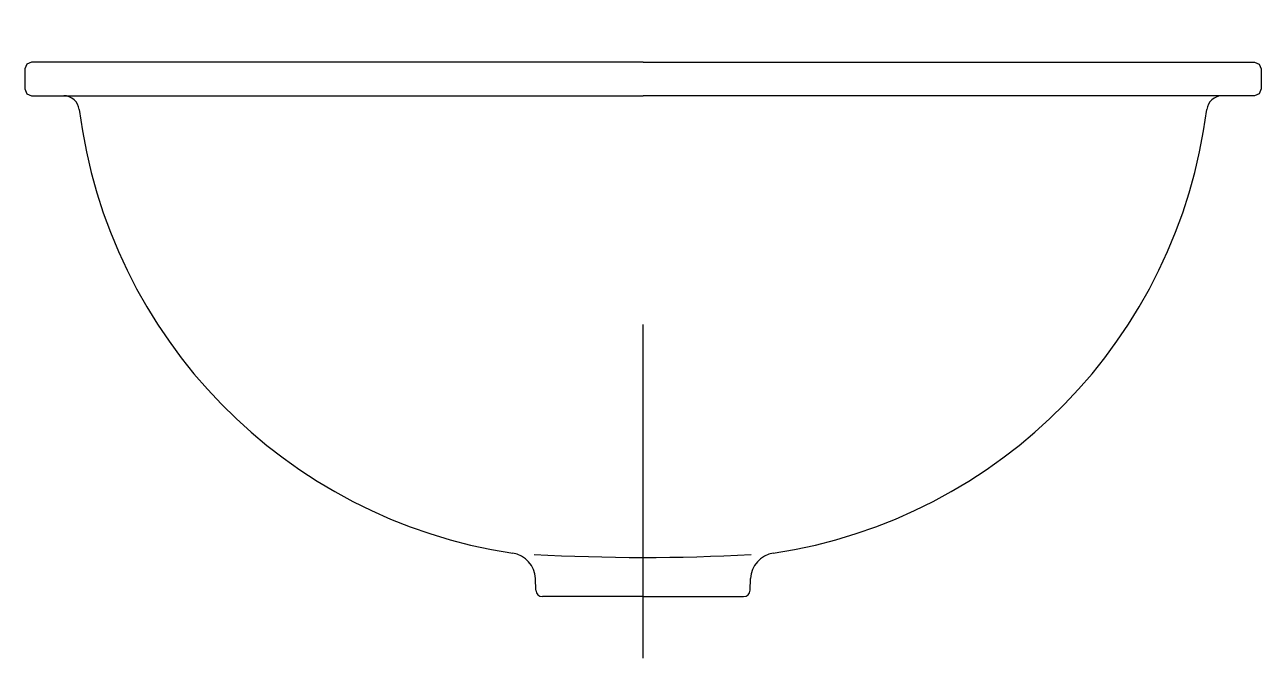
# Model space of a CAD drawing. Extents: x -1021.119 to -1020.749, y 896.972 to 897.162.
import ezdxf

# ---------------------------------------------------------------- set-up
doc = ezdxf.new("R2010")
doc.units = 0
doc.header["$LTSCALE"] = 0.2
doc.header["$MEASUREMENT"] = 0
doc.linetypes.add('AXES', pattern=[0.5400000065565109, 0.300000011920929, -0.07999999821186066, 0.07999999821186066, -0.07999999821186066])
doc.linetypes.add('CONTINU', pattern=[0])
doc.layers.get('0').update_dxf_attribs({"linetype": 'CONTINUOUS'})
doc.layers.add('DECA_EIXOS', color=5, linetype='AXES')

msp = doc.modelspace()

# ---------------------------------------------------------------- linework, layer by layer
at = {"linetype": 'CONTINUOUS'}
for p, q in [((-1021.118229225018, 897.1502842020892), (-1021.118815080039, 897.1488700579371)), ((-1021.116815034901, 897.1508699463848), (-1021.118229225018, 897.1502842020892)), ((-1020.933815070366, 897.1508699463849), (-1021.116815034901, 897.1508699463848)), ((-1020.933815070366, 897.1508699463849), (-1020.750815105832, 897.1508699463853)), ((-1020.750815105832, 897.1508699463853), (-1020.749400915714, 897.1502842020898)), ((-1020.749400915714, 897.1502842020898), (-1020.748815060694, 897.1488700579376)), ((-1021.118815080039, 897.1488700579371), (-1021.118815057539, 897.1458699543067)), ((-1020.748815060694, 897.1488700579376), (-1020.748815083194, 897.1458699543073)), ((-1021.118815057539, 897.1458699543067), (-1021.118815035038, 897.1428698507755)), ((-1021.118815035038, 897.1428698507755), (-1021.118229198472, 897.1414557287017)), ((-1020.748815105694, 897.142869850776), (-1020.749400942261, 897.1414557287022)), ((-1020.748815083194, 897.1458699543073), (-1020.748815105694, 897.142869850776)), ((-1021.118229198472, 897.1414557287017), (-1021.116815034901, 897.140869992313)), ((-1021.116815034901, 897.140869992313), (-1020.933815070366, 897.1408699698123)), ((-1021.107164426611, 897.1408699484974), (-1020.933815070366, 897.1408699698122)), ((-1020.750815105832, 897.1408699923136), (-1020.933815070366, 897.1408699698123)), ((-1020.760465714122, 897.140869948498), (-1020.933815070366, 897.1408699698122)), ((-1020.749400942261, 897.1414557287022), (-1020.750815105832, 897.1408699923136)), ((-1020.965882564131, 896.9928002052949), (-1020.966002808852, 896.9962446436251)), ((-1020.901747576602, 896.992800205295), (-1020.90162733188, 896.9962446436252)), ((-1020.933815070366, 896.9908699388598), (-1020.963883736611, 896.9908699388596)), ((-1020.933815070366, 896.9908699388598), (-1020.903746404121, 896.9908699388598))]:
    msp.add_line(p, q, dxfattribs=at)
at = {"linetype": 'CONTINU'}
msp.add_lwpolyline([(-1020.966351844368, 897.0035042974179, 0.02769203296889862), (-1020.901480431948, 897.0034930937358)], format="xyb", dxfattribs=at)
at = {"linetype": 'CONTINUOUS'}
for centre, radius, start, end in [((-1021.107194795082, 897.1361371462451), 0.004732899682310572, 6.980875982970558, 89.63236128325602), ((-1020.760435345651, 897.1361371462458), 0.004732899682296755, 90.36763871675282, 173.0191240183955), ((-1020.949956749185, 897.1559127188114), 0.1537438639962073, 187.1741307752913, 261.4518792476547), ((-1020.917673391548, 897.1559127188114), 0.1537438639961794, 278.548120752561, 352.8258692249242), ((-1020.973997949217, 896.995965534715), 0.008000010702689096, 1.999373397941426, 81.45484417189934), ((-1020.893632191515, 896.9959655347152), 0.008000010702798748, 98.54515582902683, 178.0006266029007), ((-1020.963883736597, 896.9928699840036), 0.002000045143972784, 181.9993733846595, 269.9999995863846), ((-1020.903746404135, 896.9928699840037), 0.002000045143972784, 270.0000004103586, 358.0006266152269)]:
    msp.add_arc(centre, radius, start, end, dxfattribs=at)
at = {"layer": 'DECA_EIXOS'}
msp.add_lwpolyline([(-1020.933815070366, 896.9723968078014), (-1020.933815070366, 897.1621198714698)], dxfattribs=at)

doc.saveas('drawing.dxf')
